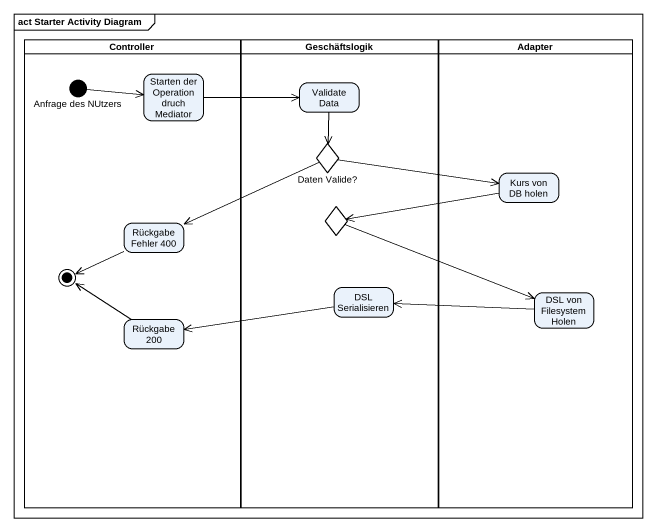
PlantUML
@startuml
mainframe act Starter Activity Diagram
hide empty description
state Controller <<partition>> {
  state "Anfrage des NUtzers" as Anfrage_des_NUtzers <<start>>
  state "Starten der Operation druch Mediator" as Starten_der_Operation_druch
  state "Rückgabe Fehler 400" as Rückgabe_Fehler_400
  state "Rückgabe 200" as Rückgabe_200
  Rückgabe_Fehler_400 -left-> [*]
  Rückgabe_200 -up-> [*]
}
state Geschäftslogik <<partition>> {
  state "Validate Data" as Validate_Data
  state "Daten Valide?" as Daten_Valide <<choice>>
  state choice1 <<choice>>
  state "DSL Serialisieren" as DSL_Serialisieren
}
state Adapter <<partition>> {
  state "Kurs von DB holen" as Kurs_von_DB_holen
  state "DSL von Filesystem Holen" as DSL_von_Filesystem_Holen
}
Anfrage_des_NUtzers -right-> Starten_der_Operation_druch
Starten_der_Operation_druch -right-> Validate_Data
Validate_Data --> Daten_Valide
Daten_Valide -right-> Kurs_von_DB_holen
Daten_Valide -left-> Rückgabe_Fehler_400
Kurs_von_DB_holen -left-> choice1
choice1 -right-> DSL_von_Filesystem_Holen
DSL_Serialisieren -left-> Rückgabe_200
DSL_von_Filesystem_Holen -left-> DSL_Serialisieren
@enduml
